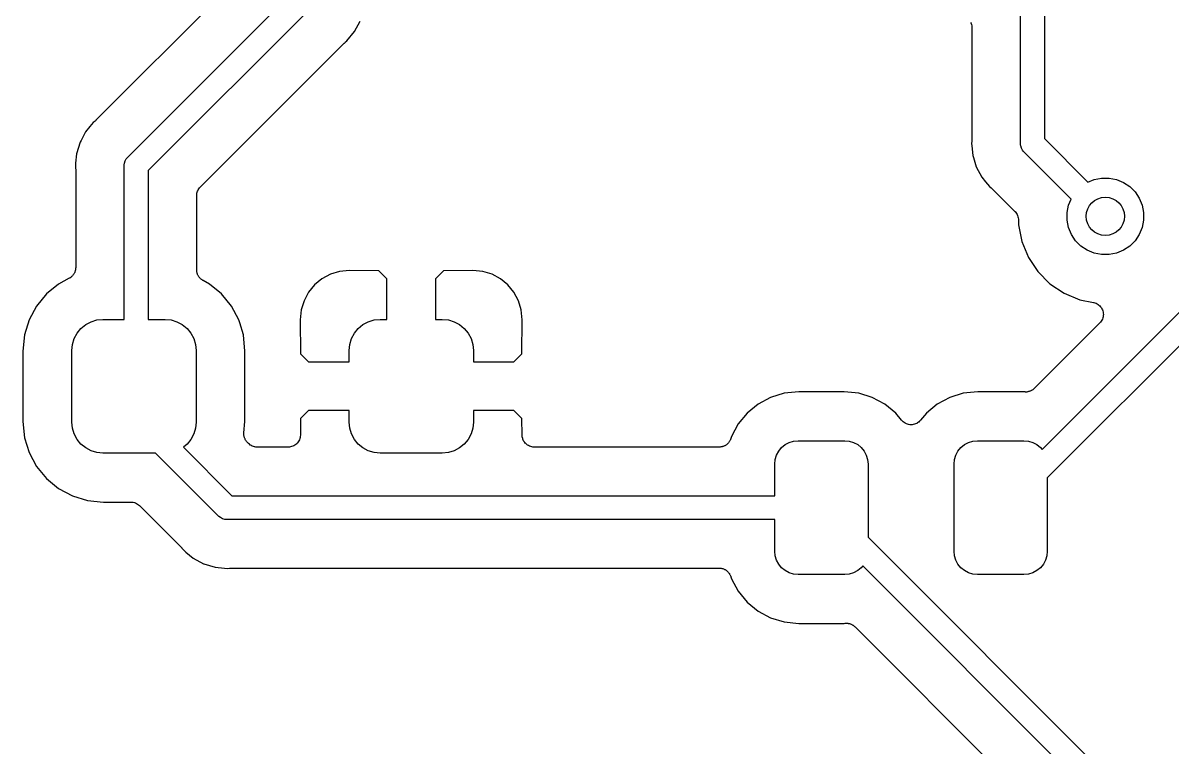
# Model space of a CAD drawing. Extents: x 0.71 to 5.18, y -2.29 to -0.62.
# Drawn here: x 1.2343 to 1.7079, y -1.6986 to -1.4004 of the extents above; entities that cross this region are included whole.
import ezdxf

# ---------------------------------------------------------------- set-up
doc = ezdxf.new("R2010")
doc.units = 0
doc.header["$MEASUREMENT"] = 0
doc.layers.add('BLACK', color=7, linetype='CONTINUOUS')

msp = doc.modelspace()

# ---------------------------------------------------------------- linework, layer by layer
at = {"layer": 'BLACK', "linetype": 'CONTINUOUS'}
for p, q in [((1.32361, -1.38114), (1.26432, -1.44043)), ((1.64508, -1.44976), (1.64508, -1.38591)), ((1.65492, -1.38591), (1.65492, -1.44796)), ((1.2776, -1.45544), (1.34508, -1.38796)), ((1.35331, -1.39365), (1.28583, -1.46113)), ((1.37082, -1.40391), (1.37314, -1.39958)), ((1.62448, -1.40014), (1.6247, -1.40055)), ((1.6247, -1.40055), (1.62471, -1.40057)), ((1.62471, -1.40057), (1.62472, -1.40059)), ((1.62472, -1.40059), (1.62485, -1.40104)), ((1.62485, -1.40104), (1.62498, -1.40148)), ((1.62498, -1.40148), (1.62499, -1.40151)), ((1.62499, -1.40151), (1.62499, -1.40153)), ((1.62499, -1.40153), (1.62503, -1.40199)), ((1.36771, -1.40771), (1.37082, -1.40391)), ((1.62503, -1.40199), (1.62508, -1.40245)), ((1.62508, -1.40245), (1.62508, -1.44853)), ((1.30729, -1.46795), (1.36658, -1.40866)), ((1.36658, -1.40866), (1.36663, -1.40861)), ((1.36663, -1.40861), (1.3668, -1.40848)), ((1.3668, -1.40848), (1.36695, -1.40833)), ((1.36695, -1.40833), (1.36771, -1.40771)), ((1.26184, -1.44304), (1.26008, -1.44518)), ((1.2632, -1.44139), (1.26184, -1.44304)), ((1.26184, -1.44304), (1.26184, -1.44304)), ((1.26396, -1.44076), (1.2632, -1.44139)), ((1.26411, -1.44061), (1.26396, -1.44076)), ((1.26427, -1.44048), (1.26411, -1.44061)), ((1.26432, -1.44043), (1.26427, -1.44048)), ((1.25818, -1.44874), (1.25777, -1.44951)), ((1.26008, -1.44518), (1.25818, -1.44874)), ((1.25818, -1.44874), (1.25818, -1.44874)), ((1.62505, -1.44902), (1.62496, -1.45)), ((1.62508, -1.4486), (1.62505, -1.44881)), ((1.62505, -1.44881), (1.62505, -1.44902)), ((1.62508, -1.44853), (1.62508, -1.4486)), ((1.65492, -1.44796), (1.67287, -1.46591)), ((1.25777, -1.44951), (1.25634, -1.45421)), ((1.62496, -1.45), (1.62505, -1.45098)), ((1.62505, -1.45098), (1.62544, -1.45489)), ((1.64505, -1.45), (1.64508, -1.44976)), ((1.64508, -1.45024), (1.64505, -1.45)), ((1.64512, -1.45063), (1.64508, -1.45024)), ((1.64515, -1.45096), (1.64512, -1.45063)), ((1.64543, -1.45189), (1.64515, -1.45096)), ((1.64589, -1.45275), (1.64543, -1.45189)), ((1.64635, -1.45331), (1.64589, -1.45275)), ((1.6465, -1.4535), (1.64635, -1.45331)), ((1.64669, -1.45365), (1.6465, -1.4535)), ((1.66591, -1.47287), (1.64669, -1.45365)), ((1.25596, -1.45812), (1.25586, -1.45909)), ((1.25634, -1.45421), (1.25596, -1.45811)), ((1.25596, -1.45811), (1.25596, -1.45812)), ((1.27598, -1.45885), (1.27606, -1.45813)), ((1.27606, -1.45813), (1.27634, -1.4572)), ((1.27634, -1.4572), (1.27679, -1.45635)), ((1.27679, -1.45635), (1.27741, -1.4556)), ((1.27741, -1.4556), (1.2776, -1.45544)), ((1.62544, -1.45489), (1.62571, -1.45577)), ((1.62571, -1.45577), (1.62571, -1.45577)), ((1.62571, -1.45577), (1.62686, -1.45958)), ((1.25586, -1.45909), (1.25596, -1.46007)), ((1.25596, -1.46007), (1.25597, -1.46014)), ((1.25597, -1.46014), (1.25596, -1.46035)), ((1.25596, -1.46035), (1.25598, -1.46056)), ((1.25598, -1.46056), (1.25598, -1.50112)), ((1.27596, -1.45909), (1.27598, -1.45885)), ((1.27598, -1.45934), (1.27596, -1.45909)), ((1.27598, -1.45885), (1.27598, -1.45885)), ((1.27598, -1.52244), (1.27598, -1.45934)), ((1.28583, -1.46113), (1.28583, -1.52244)), ((1.62686, -1.45958), (1.62918, -1.46391)), ((1.307, -1.46831), (1.30729, -1.46795)), ((1.62918, -1.46391), (1.63071, -1.46578)), ((1.63071, -1.46578), (1.63229, -1.46771)), ((1.63229, -1.46771), (1.63305, -1.46833)), ((1.67287, -1.46591), (1.67541, -1.46486)), ((1.67541, -1.46486), (1.67845, -1.46425)), ((1.67845, -1.46425), (1.68155, -1.46425)), ((1.68155, -1.46425), (1.68459, -1.46486)), ((1.68459, -1.46486), (1.68746, -1.46604)), ((1.68746, -1.46604), (1.69004, -1.46777)), ((1.69004, -1.46777), (1.69223, -1.46996)), ((1.30583, -1.47142), (1.30588, -1.47096)), ((1.30583, -1.47147), (1.30583, -1.47142)), ((1.30583, -1.47149), (1.30583, -1.47147)), ((1.30583, -1.47147), (1.30583, -1.47147)), ((1.30583, -1.47147), (1.30583, -1.47147)), ((1.30583, -1.50209), (1.30583, -1.47149)), ((1.30588, -1.47096), (1.30593, -1.4705)), ((1.30593, -1.47047), (1.30594, -1.47045)), ((1.30593, -1.4705), (1.30593, -1.47047)), ((1.30594, -1.47045), (1.30608, -1.47001)), ((1.30608, -1.47001), (1.30621, -1.46957)), ((1.30621, -1.46957), (1.30622, -1.46954)), ((1.30622, -1.46954), (1.30623, -1.46952)), ((1.30623, -1.46952), (1.30646, -1.46911)), ((1.30646, -1.46911), (1.30667, -1.46871)), ((1.30667, -1.46871), (1.30669, -1.46869)), ((1.30669, -1.46869), (1.3067, -1.46866)), ((1.3067, -1.46866), (1.307, -1.46831)), ((1.63305, -1.46833), (1.63311, -1.46838)), ((1.63311, -1.46838), (1.63325, -1.46853)), ((1.63325, -1.46853), (1.63342, -1.46866)), ((1.63342, -1.46866), (1.64279, -1.47803)), ((1.69223, -1.46996), (1.69396, -1.47254)), ((1.69396, -1.47254), (1.69514, -1.47541)), ((1.66425, -1.47845), (1.66486, -1.47541)), ((1.66486, -1.47541), (1.66591, -1.47287)), ((1.69514, -1.47541), (1.69575, -1.47845)), ((1.64279, -1.47803), (1.6428, -1.47804)), ((1.6428, -1.47804), (1.6428, -1.47804)), ((1.6428, -1.47804), (1.6428, -1.47804)), ((1.6428, -1.47804), (1.64284, -1.47808)), ((1.64284, -1.47808), (1.64313, -1.47844)), ((1.64313, -1.47844), (1.64342, -1.4788)), ((1.64342, -1.4788), (1.64343, -1.47882)), ((1.64343, -1.47882), (1.64345, -1.47884)), ((1.64345, -1.47884), (1.64366, -1.47926)), ((1.64366, -1.47926), (1.64387, -1.47966)), ((1.64387, -1.47966), (1.64388, -1.47969)), ((1.64388, -1.47969), (1.64389, -1.47971)), ((1.64389, -1.47971), (1.64402, -1.48015)), ((1.64402, -1.48015), (1.64416, -1.4806)), ((1.64416, -1.4806), (1.64416, -1.48062)), ((1.64416, -1.48062), (1.64417, -1.48065)), ((1.64417, -1.48065), (1.64421, -1.48111)), ((1.64421, -1.48111), (1.64425, -1.48157)), ((1.64425, -1.48157), (1.64425, -1.48352)), ((1.66425, -1.48155), (1.66425, -1.47845)), ((1.66486, -1.48459), (1.66425, -1.48155)), ((1.69575, -1.48155), (1.69514, -1.48459)), ((1.69575, -1.47845), (1.69575, -1.48155)), ((1.64425, -1.48352), (1.64563, -1.49043)), ((1.65393, -1.57602), (1.74508, -1.48487)), ((1.66604, -1.48746), (1.66486, -1.48459)), ((1.69514, -1.48459), (1.69396, -1.48746)), ((1.64563, -1.49043), (1.64832, -1.49693)), ((1.75331, -1.49056), (1.6561, -1.58777)), ((1.66777, -1.49004), (1.66604, -1.48746)), ((1.66996, -1.49223), (1.66777, -1.49004)), ((1.69223, -1.49004), (1.69004, -1.49223)), ((1.69396, -1.48746), (1.69223, -1.49004)), ((1.67254, -1.49396), (1.66996, -1.49223)), ((1.67541, -1.49514), (1.67254, -1.49396)), ((1.67845, -1.49575), (1.67541, -1.49514)), ((1.68155, -1.49575), (1.67845, -1.49575)), ((1.68459, -1.49514), (1.68155, -1.49575)), ((1.68746, -1.49396), (1.68459, -1.49514)), ((1.69004, -1.49223), (1.68746, -1.49396)), ((1.25598, -1.50119), (1.25596, -1.50141)), ((1.25598, -1.50112), (1.25598, -1.50119)), ((1.64832, -1.49693), (1.65223, -1.50279)), ((1.25334, -1.50553), (1.24893, -1.50789)), ((1.25353, -1.50541), (1.25334, -1.50553)), ((1.25372, -1.5053), (1.25353, -1.50541)), ((1.25393, -1.50514), (1.25372, -1.5053)), ((1.25415, -1.50499), (1.25393, -1.50514)), ((1.25431, -1.50483), (1.25415, -1.50499)), ((1.25448, -1.50469), (1.25431, -1.50483)), ((1.25465, -1.50449), (1.25448, -1.50469)), ((1.25484, -1.5043), (1.25465, -1.50449)), ((1.25497, -1.50412), (1.25484, -1.5043)), ((1.25511, -1.50395), (1.25497, -1.50412)), ((1.25524, -1.50371), (1.25511, -1.50395)), ((1.25539, -1.50349), (1.25524, -1.50371)), ((1.25547, -1.50328), (1.25539, -1.50349)), ((1.25558, -1.50309), (1.25547, -1.50328)), ((1.25566, -1.50284), (1.25558, -1.50309)), ((1.25576, -1.50259), (1.25566, -1.50284)), ((1.25581, -1.50237), (1.25576, -1.50259)), ((1.25588, -1.50216), (1.25581, -1.50237)), ((1.2559, -1.50189), (1.25588, -1.50216)), ((1.25596, -1.50163), (1.2559, -1.50189)), ((1.25596, -1.50141), (1.25596, -1.50163)), ((1.30585, -1.50231), (1.30583, -1.50209)), ((1.30585, -1.50253), (1.30585, -1.50231)), ((1.3059, -1.50279), (1.30585, -1.50253)), ((1.30592, -1.50306), (1.3059, -1.50279)), ((1.30599, -1.50327), (1.30592, -1.50306)), ((1.30603, -1.50349), (1.30599, -1.50327)), ((1.30613, -1.50374), (1.30603, -1.50349)), ((1.3062, -1.50399), (1.30613, -1.50374)), ((1.30631, -1.50419), (1.3062, -1.50399)), ((1.30639, -1.5044), (1.30631, -1.50419)), ((1.30654, -1.50462), (1.30639, -1.5044)), ((1.30666, -1.50486), (1.30654, -1.50462)), ((1.3068, -1.50503), (1.30666, -1.50486)), ((1.30692, -1.50521), (1.3068, -1.50503)), ((1.30711, -1.5054), (1.30692, -1.50521)), ((1.30728, -1.50561), (1.30711, -1.5054)), ((1.30745, -1.50575), (1.30728, -1.50561)), ((1.3076, -1.50591), (1.30745, -1.50575)), ((1.30782, -1.50606), (1.3076, -1.50591)), ((1.35742, -1.50573), (1.35437, -1.50823)), ((1.36089, -1.50387), (1.35742, -1.50573)), ((1.36466, -1.50273), (1.36089, -1.50387)), ((1.36881, -1.50232), (1.36466, -1.50273)), ((1.38083, -1.50242), (1.36881, -1.50232)), ((1.38417, -1.50576), (1.38083, -1.50242)), ((1.38417, -1.52244), (1.38417, -1.50576)), ((1.40751, -1.50242), (1.40417, -1.50576)), ((1.40417, -1.50576), (1.40417, -1.52244)), ((1.41954, -1.50232), (1.40751, -1.50242)), ((1.42368, -1.50273), (1.41954, -1.50232)), ((1.42745, -1.50387), (1.42368, -1.50273)), ((1.43093, -1.50573), (1.42745, -1.50387)), ((1.43397, -1.50823), (1.43093, -1.50573)), ((1.65223, -1.50279), (1.65721, -1.50777)), ((1.24893, -1.50789), (1.24395, -1.51198)), ((1.30803, -1.50623), (1.30782, -1.50606)), ((1.30823, -1.50634), (1.30803, -1.50623)), ((1.30841, -1.50646), (1.30823, -1.50634)), ((1.30847, -1.5065), (1.30841, -1.50646)), ((1.31107, -1.50789), (1.30847, -1.5065)), ((1.31605, -1.51198), (1.31107, -1.50789)), ((1.35437, -1.50823), (1.35187, -1.51128)), ((1.43647, -1.51128), (1.43397, -1.50823)), ((1.65721, -1.50777), (1.66307, -1.51168)), ((1.24395, -1.51198), (1.23986, -1.51696)), ((1.32014, -1.51696), (1.31605, -1.51198)), ((1.35002, -1.51475), (1.34887, -1.51852)), ((1.35187, -1.51128), (1.35002, -1.51475)), ((1.43833, -1.51475), (1.43647, -1.51128)), ((1.43947, -1.51852), (1.43833, -1.51475)), ((1.66307, -1.51168), (1.66957, -1.51437)), ((1.66957, -1.51437), (1.67518, -1.51549)), ((1.23986, -1.51696), (1.23682, -1.52265)), ((1.32318, -1.52265), (1.32014, -1.51696)), ((1.34887, -1.51852), (1.34846, -1.52267)), ((1.43988, -1.52267), (1.43947, -1.51852)), ((1.67518, -1.51549), (1.67522, -1.5155)), ((1.67522, -1.5155), (1.67522, -1.5155)), ((1.67522, -1.5155), (1.67522, -1.5155)), ((1.67522, -1.5155), (1.67525, -1.5155)), ((1.67525, -1.5155), (1.6757, -1.51565)), ((1.6757, -1.51565), (1.67616, -1.51579)), ((1.67616, -1.51579), (1.67616, -1.5158)), ((1.67616, -1.5158), (1.67618, -1.5158)), ((1.67618, -1.5158), (1.67659, -1.51603)), ((1.67659, -1.51603), (1.67701, -1.51626)), ((1.67701, -1.51626), (1.67702, -1.51626)), ((1.67702, -1.51626), (1.67703, -1.51627)), ((1.67703, -1.51627), (1.6774, -1.51658)), ((1.6774, -1.51658), (1.67776, -1.51688)), ((1.67776, -1.51688), (1.67777, -1.51689)), ((1.67777, -1.51689), (1.67778, -1.5169)), ((1.67778, -1.5169), (1.67807, -1.51726)), ((1.67807, -1.51726), (1.67838, -1.51764)), ((1.67838, -1.51764), (1.67838, -1.51765)), ((1.67838, -1.51765), (1.67839, -1.51766)), ((1.67839, -1.51766), (1.67861, -1.51808)), ((1.67861, -1.51808), (1.67883, -1.5185)), ((1.67883, -1.5185), (1.67883, -1.51851)), ((1.67883, -1.51851), (1.67884, -1.51852)), ((1.67884, -1.51852), (1.67897, -1.51899)), ((1.67897, -1.51899), (1.67911, -1.51944)), ((1.67911, -1.51944), (1.67911, -1.51945)), ((1.67911, -1.51945), (1.67911, -1.51946)), ((1.67911, -1.51946), (1.67916, -1.51993)), ((1.67916, -1.51993), (1.6792, -1.52041)), ((1.23682, -1.52265), (1.23494, -1.52882)), ((1.25816, -1.52619), (1.2601, -1.5246)), ((1.2601, -1.5246), (1.26231, -1.52341)), ((1.26231, -1.52341), (1.26471, -1.52269)), ((1.26471, -1.52269), (1.2672, -1.52244)), ((1.2672, -1.52244), (1.27598, -1.52244)), ((1.28583, -1.52244), (1.2928, -1.52244)), ((1.2928, -1.52244), (1.29529, -1.52269)), ((1.29529, -1.52269), (1.29769, -1.52341)), ((1.29769, -1.52341), (1.2999, -1.5246)), ((1.2999, -1.5246), (1.30184, -1.52619)), ((1.32356, -1.52389), (1.32318, -1.52265)), ((1.32506, -1.52882), (1.32356, -1.52389)), ((1.32356, -1.52389), (1.32356, -1.52389)), ((1.34846, -1.52267), (1.34857, -1.53666)), ((1.37233, -1.52619), (1.37427, -1.5246)), ((1.37427, -1.5246), (1.37648, -1.52341)), ((1.37648, -1.52341), (1.37888, -1.52269)), ((1.37888, -1.52269), (1.38138, -1.52244)), ((1.38138, -1.52244), (1.38417, -1.52244)), ((1.40417, -1.52244), (1.40697, -1.52244)), ((1.40697, -1.52244), (1.40946, -1.52269)), ((1.40946, -1.52269), (1.41187, -1.52341)), ((1.41187, -1.52341), (1.41408, -1.5246)), ((1.41408, -1.5246), (1.41602, -1.52619)), ((1.43978, -1.53666), (1.43988, -1.52267)), ((1.67774, -1.52393), (1.65074, -1.55092)), ((1.67804, -1.52356), (1.67774, -1.52393)), ((1.67834, -1.52319), (1.67804, -1.52356)), ((1.67835, -1.52318), (1.67834, -1.52319)), ((1.67836, -1.52317), (1.67835, -1.52318)), ((1.67858, -1.52276), (1.67836, -1.52317)), ((1.67881, -1.52233), (1.67858, -1.52276)), ((1.67882, -1.52231), (1.67881, -1.52232)), ((1.67881, -1.52232), (1.67881, -1.52233)), ((1.67896, -1.52186), (1.67882, -1.52231)), ((1.6791, -1.5214), (1.67896, -1.52186)), ((1.67915, -1.5209), (1.6791, -1.52138)), ((1.6791, -1.52138), (1.6791, -1.52139)), ((1.6791, -1.52139), (1.6791, -1.5214)), ((1.6792, -1.52043), (1.67915, -1.5209)), ((1.6792, -1.52041), (1.6792, -1.52042)), ((1.6792, -1.52042), (1.6792, -1.52043)), ((1.23494, -1.52882), (1.23429, -1.53548)), ((1.25538, -1.53034), (1.25657, -1.52813)), ((1.25657, -1.52813), (1.25816, -1.52619)), ((1.30184, -1.52619), (1.30343, -1.52813)), ((1.30343, -1.52813), (1.30462, -1.53034)), ((1.32571, -1.53548), (1.32506, -1.52882)), ((1.36956, -1.53034), (1.37074, -1.52813)), ((1.37074, -1.52813), (1.37233, -1.52619)), ((1.41602, -1.52619), (1.41761, -1.52813)), ((1.41761, -1.52813), (1.41879, -1.53034)), ((1.25441, -1.53524), (1.25466, -1.53274)), ((1.25466, -1.53274), (1.25538, -1.53034)), ((1.30462, -1.53034), (1.30534, -1.53274)), ((1.30534, -1.53274), (1.30559, -1.53524)), ((1.36858, -1.53524), (1.36883, -1.53274)), ((1.36883, -1.53274), (1.36956, -1.53034)), ((1.41879, -1.53034), (1.41952, -1.53274)), ((1.41952, -1.53274), (1.41976, -1.53524)), ((1.23429, -1.53548), (1.23429, -1.56452)), ((1.25441, -1.56476), (1.25441, -1.53524)), ((1.30559, -1.53524), (1.30559, -1.56476)), ((1.32571, -1.56452), (1.32571, -1.53548)), ((1.34857, -1.53666), (1.3519, -1.54)), ((1.36858, -1.54), (1.36858, -1.53524)), ((1.41976, -1.53524), (1.41976, -1.54)), ((1.43644, -1.54), (1.43978, -1.53666)), ((1.3519, -1.54), (1.36858, -1.54)), ((1.41976, -1.54), (1.43644, -1.54)), ((1.5477, -1.55291), (1.54213, -1.5546)), ((1.55374, -1.55232), (1.5477, -1.55291)), ((1.57244, -1.55232), (1.55374, -1.55232)), ((1.57848, -1.55291), (1.57244, -1.55232)), ((1.58405, -1.5546), (1.57848, -1.55291)), ((1.62152, -1.55291), (1.61595, -1.5546)), ((1.62756, -1.55232), (1.62152, -1.55291)), ((1.64626, -1.55232), (1.62756, -1.55232)), ((1.64672, -1.55236), (1.64626, -1.55232)), ((1.64694, -1.55236), (1.64672, -1.55236)), ((1.64715, -1.55239), (1.64694, -1.55236)), ((1.64742, -1.55237), (1.64715, -1.55239)), ((1.64769, -1.55237), (1.64742, -1.55237)), ((1.64791, -1.55232), (1.64769, -1.55237)), ((1.64813, -1.5523), (1.64791, -1.55232)), ((1.64838, -1.55223), (1.64813, -1.5523)), ((1.64865, -1.55218), (1.64838, -1.55223)), ((1.64885, -1.55209), (1.64865, -1.55218)), ((1.64906, -1.55203), (1.64885, -1.55209)), ((1.6493, -1.55191), (1.64906, -1.55203)), ((1.64955, -1.5518), (1.6493, -1.55191)), ((1.64973, -1.55168), (1.64955, -1.5518)), ((1.64993, -1.55158), (1.64973, -1.55168)), ((1.65014, -1.55141), (1.64993, -1.55158)), ((1.65036, -1.55126), (1.65014, -1.55141)), ((1.65052, -1.55111), (1.65036, -1.55126)), ((1.65069, -1.55097), (1.65052, -1.55111)), ((1.65074, -1.55092), (1.65069, -1.55097)), ((1.537, -1.55735), (1.5325, -1.56104)), ((1.54213, -1.5546), (1.537, -1.55735)), ((1.58918, -1.55735), (1.58405, -1.5546)), ((1.59368, -1.56104), (1.58918, -1.55735)), ((1.61082, -1.55735), (1.60632, -1.56104)), ((1.61595, -1.5546), (1.61082, -1.55735)), ((1.3519, -1.56), (1.34857, -1.56334)), ((1.36858, -1.56), (1.3519, -1.56)), ((1.36858, -1.56476), (1.36858, -1.56)), ((1.43644, -1.56), (1.41976, -1.56)), ((1.41976, -1.56), (1.41976, -1.56476)), ((1.43978, -1.56334), (1.43644, -1.56)), ((1.5325, -1.56104), (1.52881, -1.56554)), ((1.59613, -1.56403), (1.59368, -1.56104)), ((1.60632, -1.56104), (1.60387, -1.56403)), ((1.23429, -1.56452), (1.23494, -1.57118)), ((1.25466, -1.56726), (1.25441, -1.56476)), ((1.25538, -1.56966), (1.25466, -1.56726)), ((1.30534, -1.56726), (1.30462, -1.56966)), ((1.30559, -1.56476), (1.30534, -1.56726)), ((1.32526, -1.56912), (1.32571, -1.56452)), ((1.34857, -1.56334), (1.34852, -1.57012)), ((1.36883, -1.56726), (1.36858, -1.56476)), ((1.36956, -1.56966), (1.36883, -1.56726)), ((1.41952, -1.56726), (1.41879, -1.56966)), ((1.41976, -1.56476), (1.41952, -1.56726)), ((1.43983, -1.57012), (1.43978, -1.56334)), ((1.52881, -1.56554), (1.52606, -1.57067)), ((1.59647, -1.56436), (1.59613, -1.56403)), ((1.5968, -1.5647), (1.59647, -1.56436)), ((1.59681, -1.56471), (1.5968, -1.5647)), ((1.59682, -1.56472), (1.59681, -1.56471)), ((1.59722, -1.56498), (1.59682, -1.56472)), ((1.59761, -1.56525), (1.59722, -1.56498)), ((1.59762, -1.56525), (1.59761, -1.56525)), ((1.59764, -1.56526), (1.59762, -1.56525)), ((1.59807, -1.56544), (1.59764, -1.56526)), ((1.59851, -1.56563), (1.59807, -1.56544)), ((1.59852, -1.56563), (1.59851, -1.56563)), ((1.59854, -1.56564), (1.59852, -1.56563)), ((1.599, -1.56573), (1.59854, -1.56564)), ((1.59946, -1.56583), (1.599, -1.56573)), ((1.59948, -1.56583), (1.59946, -1.56583)), ((1.59949, -1.56583), (1.59948, -1.56583)), ((1.59996, -1.56583), (1.59949, -1.56583)), ((1.60044, -1.56584), (1.59996, -1.56583)), ((1.60045, -1.56583), (1.60044, -1.56584)), ((1.60047, -1.56583), (1.60045, -1.56583)), ((1.60093, -1.56574), (1.60047, -1.56583)), ((1.6014, -1.56566), (1.60093, -1.56574)), ((1.60141, -1.56565), (1.6014, -1.56566)), ((1.60143, -1.56565), (1.60141, -1.56565)), ((1.60187, -1.56547), (1.60143, -1.56565)), ((1.6023, -1.56529), (1.60187, -1.56547)), ((1.60232, -1.56529), (1.6023, -1.56529)), ((1.60233, -1.56528), (1.60232, -1.56529)), ((1.60272, -1.56502), (1.60233, -1.56528)), ((1.60312, -1.56476), (1.60272, -1.56502)), ((1.60313, -1.56475), (1.60312, -1.56476)), ((1.60314, -1.56474), (1.60313, -1.56475)), ((1.60348, -1.56441), (1.60314, -1.56474)), ((1.60382, -1.56408), (1.60348, -1.56441)), ((1.60384, -1.56406), (1.60382, -1.56408)), ((1.60387, -1.56403), (1.60384, -1.56406)), ((1.60384, -1.56406), (1.60384, -1.56406)), ((1.60384, -1.56406), (1.60384, -1.56406)), ((1.23494, -1.57118), (1.23682, -1.57735)), ((1.25657, -1.57187), (1.25538, -1.56966)), ((1.25816, -1.57381), (1.25657, -1.57187)), ((1.30343, -1.57187), (1.30184, -1.57381)), ((1.30462, -1.56966), (1.30343, -1.57187)), ((1.32523, -1.56956), (1.32526, -1.56934)), ((1.32526, -1.56983), (1.32523, -1.56956)), ((1.32526, -1.56934), (1.32526, -1.56912)), ((1.32526, -1.5701), (1.32526, -1.56983)), ((1.3253, -1.57031), (1.32526, -1.5701)), ((1.32532, -1.57053), (1.3253, -1.57031)), ((1.32539, -1.57079), (1.32532, -1.57053)), ((1.32545, -1.57105), (1.32539, -1.57079)), ((1.32553, -1.57126), (1.32545, -1.57105)), ((1.32559, -1.57147), (1.32553, -1.57126)), ((1.32572, -1.57171), (1.32559, -1.57147)), ((1.32582, -1.57196), (1.32572, -1.57171)), ((1.32594, -1.57214), (1.32582, -1.57196)), ((1.32604, -1.57234), (1.32594, -1.57214)), ((1.3481, -1.57208), (1.34788, -1.57248)), ((1.34811, -1.57205), (1.3481, -1.57208)), ((1.34813, -1.57202), (1.34811, -1.57205)), ((1.34826, -1.57158), (1.34813, -1.57202)), ((1.3484, -1.57115), (1.34826, -1.57158)), ((1.34842, -1.57108), (1.3484, -1.57112)), ((1.3484, -1.57112), (1.3484, -1.57115)), ((1.34846, -1.57064), (1.34842, -1.57108)), ((1.34852, -1.57019), (1.34846, -1.57064)), ((1.34852, -1.57012), (1.34852, -1.57019)), ((1.37074, -1.57187), (1.36956, -1.56966)), ((1.37233, -1.57381), (1.37074, -1.57187)), ((1.41761, -1.57187), (1.41602, -1.57381)), ((1.41879, -1.56966), (1.41761, -1.57187)), ((1.43988, -1.57057), (1.43983, -1.57012)), ((1.43992, -1.57102), (1.43988, -1.57057)), ((1.43993, -1.57105), (1.43992, -1.57102)), ((1.43993, -1.57109), (1.43993, -1.57105)), ((1.44007, -1.57152), (1.43993, -1.57109)), ((1.44019, -1.57195), (1.44007, -1.57152)), ((1.44021, -1.57198), (1.44019, -1.57195)), ((1.44022, -1.57202), (1.44021, -1.57198)), ((1.44044, -1.57242), (1.44022, -1.57202)), ((1.5255, -1.57225), (1.5254, -1.57249)), ((1.52563, -1.57202), (1.5255, -1.57225)), ((1.52569, -1.5718), (1.52563, -1.57202)), ((1.52578, -1.5716), (1.52569, -1.5718)), ((1.5258, -1.57153), (1.52578, -1.5716)), ((1.52606, -1.57067), (1.5258, -1.57153)), ((1.2601, -1.5754), (1.25816, -1.57381)), ((1.26231, -1.57659), (1.2601, -1.5754)), ((1.26471, -1.57731), (1.26231, -1.57659)), ((1.30184, -1.57381), (1.30032, -1.57506)), ((1.30032, -1.57506), (1.32035, -1.59508)), ((1.32621, -1.57255), (1.32604, -1.57234)), ((1.32636, -1.57277), (1.32621, -1.57255)), ((1.32651, -1.57293), (1.32636, -1.57277)), ((1.32665, -1.5731), (1.32651, -1.57293)), ((1.3267, -1.57315), (1.32665, -1.5731)), ((1.32717, -1.57361), (1.3267, -1.57315)), ((1.32752, -1.57391), (1.32717, -1.57361)), ((1.32788, -1.5742), (1.32752, -1.57391)), ((1.3279, -1.57422), (1.32788, -1.5742)), ((1.32792, -1.57423), (1.3279, -1.57422)), ((1.32833, -1.57445), (1.32792, -1.57423)), ((1.32873, -1.57467), (1.32833, -1.57445)), ((1.32876, -1.57468), (1.32873, -1.57467)), ((1.32878, -1.57469), (1.32876, -1.57468)), ((1.32922, -1.57483), (1.32878, -1.57469)), ((1.32966, -1.57497), (1.32922, -1.57483)), ((1.32969, -1.57497), (1.32966, -1.57497)), ((1.32971, -1.57498), (1.32969, -1.57497)), ((1.33017, -1.57503), (1.32971, -1.57498)), ((1.33063, -1.57508), (1.33017, -1.57503)), ((1.33068, -1.57508), (1.33063, -1.57508)), ((1.3307, -1.57508), (1.33068, -1.57508)), ((1.33068, -1.57508), (1.33068, -1.57508)), ((1.33068, -1.57508), (1.33068, -1.57508)), ((1.34352, -1.57508), (1.3307, -1.57508)), ((1.34397, -1.57503), (1.34352, -1.57508)), ((1.34442, -1.575), (1.34397, -1.57503)), ((1.34445, -1.57499), (1.34442, -1.575)), ((1.34449, -1.57498), (1.34445, -1.57499)), ((1.34492, -1.57485), (1.34449, -1.57498)), ((1.34536, -1.57473), (1.34492, -1.57485)), ((1.34539, -1.57471), (1.34536, -1.57473)), ((1.34542, -1.5747), (1.34539, -1.57471)), ((1.34582, -1.57449), (1.34542, -1.5747)), ((1.34622, -1.57428), (1.34582, -1.57449)), ((1.34625, -1.57426), (1.34622, -1.57428)), ((1.34628, -1.57424), (1.34625, -1.57426)), ((1.34663, -1.57396), (1.34628, -1.57424)), ((1.34699, -1.57368), (1.34663, -1.57396)), ((1.34701, -1.57365), (1.34699, -1.57368)), ((1.34704, -1.57363), (1.34701, -1.57365)), ((1.34733, -1.57328), (1.34704, -1.57363)), ((1.34762, -1.57293), (1.34733, -1.57328)), ((1.34764, -1.5729), (1.34762, -1.57293)), ((1.34766, -1.57287), (1.34764, -1.5729)), ((1.34788, -1.57248), (1.34766, -1.57287)), ((1.37427, -1.5754), (1.37233, -1.57381)), ((1.37648, -1.57659), (1.37427, -1.5754)), ((1.37888, -1.57731), (1.37648, -1.57659)), ((1.41187, -1.57659), (1.40946, -1.57731)), ((1.41408, -1.5754), (1.41187, -1.57659)), ((1.41602, -1.57381), (1.41408, -1.5754)), ((1.44065, -1.57282), (1.44044, -1.57242)), ((1.44067, -1.57284), (1.44065, -1.57282)), ((1.44069, -1.57288), (1.44067, -1.57284)), ((1.44097, -1.57322), (1.44069, -1.57288)), ((1.44126, -1.57358), (1.44097, -1.57322)), ((1.44128, -1.5736), (1.44126, -1.57358)), ((1.44131, -1.57363), (1.44128, -1.5736)), ((1.44166, -1.57391), (1.44131, -1.57363)), ((1.442, -1.5742), (1.44166, -1.57391)), ((1.44204, -1.57422), (1.442, -1.5742)), ((1.44206, -1.57424), (1.44204, -1.57422)), ((1.44246, -1.57446), (1.44206, -1.57424)), ((1.44286, -1.57467), (1.44246, -1.57446)), ((1.44289, -1.57469), (1.44286, -1.57467)), ((1.44293, -1.5747), (1.44289, -1.57469)), ((1.44336, -1.57483), (1.44293, -1.5747)), ((1.44379, -1.57497), (1.44336, -1.57483)), ((1.44383, -1.57497), (1.44379, -1.57497)), ((1.44386, -1.57498), (1.44383, -1.57497)), ((1.44431, -1.57503), (1.44386, -1.57498)), ((1.44476, -1.57508), (1.44431, -1.57503)), ((1.44483, -1.57508), (1.44476, -1.57508)), ((1.52102, -1.57508), (1.44483, -1.57508)), ((1.52124, -1.57506), (1.52102, -1.57508)), ((1.52146, -1.57506), (1.52124, -1.57506)), ((1.52172, -1.57501), (1.52146, -1.57506)), ((1.52199, -1.57498), (1.52172, -1.57501)), ((1.5222, -1.57492), (1.52199, -1.57498)), ((1.52242, -1.57488), (1.5222, -1.57492)), ((1.52267, -1.57478), (1.52242, -1.57488)), ((1.52292, -1.5747), (1.52267, -1.57478)), ((1.52312, -1.5746), (1.52292, -1.5747)), ((1.52333, -1.57451), (1.52312, -1.5746)), ((1.52355, -1.57437), (1.52333, -1.57451)), ((1.52378, -1.57424), (1.52355, -1.57437)), ((1.52396, -1.5741), (1.52378, -1.57424)), ((1.52414, -1.57398), (1.52396, -1.5741)), ((1.52433, -1.57379), (1.52414, -1.57398)), ((1.52454, -1.57363), (1.52433, -1.57379)), ((1.52468, -1.57345), (1.52454, -1.57363)), ((1.52484, -1.5733), (1.52468, -1.57345)), ((1.52499, -1.57308), (1.52484, -1.5733)), ((1.52516, -1.57287), (1.52499, -1.57308)), ((1.52527, -1.57268), (1.52516, -1.57287)), ((1.5254, -1.57249), (1.52527, -1.57268)), ((1.54463, -1.57837), (1.54551, -1.57671)), ((1.54551, -1.57671), (1.54671, -1.57525)), ((1.54671, -1.57525), (1.54816, -1.57406)), ((1.54816, -1.57406), (1.54982, -1.57317)), ((1.54982, -1.57317), (1.55162, -1.57263)), ((1.55162, -1.57263), (1.55349, -1.57244)), ((1.55349, -1.57244), (1.57269, -1.57244)), ((1.57269, -1.57244), (1.57456, -1.57263)), ((1.57456, -1.57263), (1.57636, -1.57317)), ((1.57636, -1.57317), (1.57802, -1.57406)), ((1.57802, -1.57406), (1.57947, -1.57525)), ((1.57947, -1.57525), (1.58067, -1.57671)), ((1.58067, -1.57671), (1.58155, -1.57837)), ((1.61845, -1.57837), (1.61933, -1.57671)), ((1.61933, -1.57671), (1.62053, -1.57525)), ((1.62053, -1.57525), (1.62198, -1.57406)), ((1.62198, -1.57406), (1.62364, -1.57317)), ((1.62364, -1.57317), (1.62544, -1.57263)), ((1.62544, -1.57263), (1.62731, -1.57244)), ((1.62731, -1.57244), (1.64651, -1.57244)), ((1.64651, -1.57244), (1.64838, -1.57263)), ((1.64838, -1.57263), (1.65018, -1.57317)), ((1.65018, -1.57317), (1.65184, -1.57406)), ((1.65184, -1.57406), (1.65329, -1.57525)), ((1.65329, -1.57525), (1.65393, -1.57602)), ((1.23682, -1.57735), (1.23986, -1.58304)), ((1.2672, -1.57756), (1.26471, -1.57731)), ((1.28891, -1.57756), (1.2672, -1.57756)), ((1.31466, -1.60331), (1.28891, -1.57756)), ((1.38138, -1.57756), (1.37888, -1.57731)), ((1.40697, -1.57756), (1.38138, -1.57756)), ((1.40946, -1.57731), (1.40697, -1.57756)), ((1.5439, -1.58204), (1.54408, -1.58017)), ((1.54408, -1.58017), (1.54463, -1.57837)), ((1.58155, -1.57837), (1.5821, -1.58017)), ((1.5821, -1.58017), (1.58228, -1.58204)), ((1.61772, -1.58204), (1.6179, -1.58017)), ((1.6179, -1.58017), (1.61845, -1.57837)), ((1.23986, -1.58304), (1.24395, -1.58802)), ((1.5439, -1.59508), (1.5439, -1.58204)), ((1.58228, -1.58204), (1.58228, -1.61223)), ((1.61772, -1.61796), (1.61772, -1.58204)), ((1.24395, -1.58802), (1.24893, -1.59211)), ((1.6561, -1.58777), (1.6561, -1.61796)), ((1.24893, -1.59211), (1.25462, -1.59515)), ((1.25462, -1.59515), (1.26079, -1.59702)), ((1.32035, -1.59508), (1.5439, -1.59508)), ((1.26079, -1.59702), (1.26745, -1.59768)), ((1.26745, -1.59768), (1.27867, -1.59768)), ((1.27867, -1.59768), (1.27869, -1.59768)), ((1.27869, -1.59768), (1.27869, -1.59768)), ((1.27869, -1.59768), (1.27869, -1.59768)), ((1.27869, -1.59768), (1.27874, -1.59768)), ((1.27874, -1.59768), (1.2792, -1.59773)), ((1.2792, -1.59773), (1.27966, -1.59778)), ((1.27966, -1.59778), (1.27969, -1.59779)), ((1.27969, -1.59779), (1.27971, -1.59779)), ((1.27971, -1.59779), (1.28015, -1.59793)), ((1.28015, -1.59793), (1.28059, -1.59806)), ((1.28059, -1.59806), (1.28062, -1.59808)), ((1.28062, -1.59808), (1.28064, -1.59808)), ((1.28064, -1.59808), (1.28105, -1.59831)), ((1.28105, -1.59831), (1.28145, -1.59853)), ((1.28145, -1.59853), (1.28147, -1.59854)), ((1.28147, -1.59854), (1.2815, -1.59855)), ((1.2815, -1.59855), (1.28185, -1.59885)), ((1.28185, -1.59885), (1.28221, -1.59914)), ((1.28221, -1.59914), (1.29965, -1.61658)), ((1.31481, -1.6035), (1.31466, -1.60331)), ((1.315, -1.60365), (1.31481, -1.6035)), ((1.31556, -1.60411), (1.315, -1.60365)), ((1.3164, -1.60456), (1.31556, -1.60411)), ((1.31641, -1.60457), (1.3164, -1.60456)), ((1.31734, -1.60485), (1.31641, -1.60457)), ((1.31807, -1.60492), (1.31734, -1.60485)), ((1.31831, -1.60495), (1.31807, -1.60492)), ((1.31807, -1.60492), (1.31807, -1.60492)), ((1.31855, -1.60492), (1.31831, -1.60495)), ((1.5439, -1.60492), (1.31855, -1.60492)), ((1.5439, -1.61796), (1.5439, -1.60492)), ((1.58228, -1.61223), (1.81513, -1.84508)), ((1.29965, -1.61658), (1.29969, -1.61663)), ((1.29969, -1.61663), (1.29983, -1.6168)), ((1.29983, -1.6168), (1.29998, -1.61695)), ((1.29998, -1.61695), (1.3006, -1.61771)), ((1.3006, -1.61771), (1.30136, -1.61833)), ((1.30136, -1.61833), (1.30439, -1.62082)), ((1.54408, -1.61983), (1.5439, -1.61796)), ((1.6179, -1.61983), (1.61772, -1.61796)), ((1.6561, -1.61796), (1.65592, -1.61983)), ((1.30439, -1.62082), (1.30865, -1.6231)), ((1.30865, -1.6231), (1.30866, -1.6231)), ((1.30866, -1.6231), (1.30872, -1.62314)), ((1.30872, -1.62314), (1.31342, -1.62456)), ((1.54463, -1.62163), (1.54408, -1.61983)), ((1.54551, -1.62329), (1.54463, -1.62163)), ((1.54671, -1.62475), (1.54551, -1.62329)), ((1.58011, -1.62398), (1.57947, -1.62475)), ((1.80944, -1.85331), (1.58011, -1.62398)), ((1.61845, -1.62163), (1.6179, -1.61983)), ((1.61933, -1.62329), (1.61845, -1.62163)), ((1.62053, -1.62475), (1.61933, -1.62329)), ((1.65449, -1.62329), (1.65329, -1.62475)), ((1.65537, -1.62163), (1.65449, -1.62329)), ((1.65592, -1.61983), (1.65537, -1.62163)), ((1.31342, -1.62456), (1.31733, -1.62495)), ((1.31733, -1.62495), (1.31733, -1.62495)), ((1.31733, -1.62495), (1.31831, -1.62504)), ((1.31831, -1.62504), (1.31929, -1.62495)), ((1.31929, -1.62495), (1.31936, -1.62494)), ((1.31936, -1.62494), (1.31957, -1.62494)), ((1.31957, -1.62494), (1.31978, -1.62492)), ((1.31978, -1.62492), (1.52102, -1.62492)), ((1.52102, -1.62492), (1.52109, -1.62492)), ((1.52109, -1.62492), (1.52131, -1.62495)), ((1.52131, -1.62495), (1.52153, -1.62495)), ((1.52153, -1.62495), (1.52179, -1.625)), ((1.52179, -1.625), (1.52206, -1.62503)), ((1.52206, -1.62503), (1.52227, -1.6251)), ((1.52227, -1.6251), (1.52249, -1.62514)), ((1.52249, -1.62514), (1.52273, -1.62525)), ((1.52273, -1.62525), (1.52299, -1.62533)), ((1.52299, -1.62533), (1.52318, -1.62543)), ((1.52318, -1.62543), (1.52339, -1.62552)), ((1.52339, -1.62552), (1.52361, -1.62567)), ((1.52361, -1.62567), (1.52384, -1.6258)), ((1.52384, -1.6258), (1.52401, -1.62594)), ((1.52401, -1.62594), (1.5242, -1.62606)), ((1.5242, -1.62606), (1.52439, -1.62625)), ((1.52439, -1.62625), (1.52459, -1.62642)), ((1.52459, -1.62642), (1.52473, -1.6266)), ((1.52473, -1.6266), (1.52489, -1.62676)), ((1.52489, -1.62676), (1.52503, -1.62698)), ((1.52503, -1.62698), (1.5252, -1.62718)), ((1.5252, -1.62718), (1.5253, -1.62738)), ((1.5253, -1.62738), (1.52543, -1.62757)), ((1.52543, -1.62757), (1.52553, -1.62781)), ((1.52553, -1.62781), (1.52565, -1.62805)), ((1.52565, -1.62805), (1.52572, -1.62826)), ((1.52572, -1.62826), (1.5258, -1.62847)), ((1.5258, -1.62847), (1.52606, -1.62933)), ((1.54816, -1.62594), (1.54671, -1.62475)), ((1.54982, -1.62683), (1.54816, -1.62594)), ((1.55162, -1.62737), (1.54982, -1.62683)), ((1.55349, -1.62756), (1.55162, -1.62737)), ((1.57269, -1.62756), (1.55349, -1.62756)), ((1.57456, -1.62737), (1.57269, -1.62756)), ((1.57636, -1.62683), (1.57456, -1.62737)), ((1.57802, -1.62594), (1.57636, -1.62683)), ((1.57947, -1.62475), (1.57802, -1.62594)), ((1.62198, -1.62594), (1.62053, -1.62475)), ((1.62364, -1.62683), (1.62198, -1.62594)), ((1.62544, -1.62737), (1.62364, -1.62683)), ((1.62731, -1.62756), (1.62544, -1.62737)), ((1.64651, -1.62756), (1.62731, -1.62756)), ((1.64838, -1.62737), (1.64651, -1.62756)), ((1.65018, -1.62683), (1.64838, -1.62737)), ((1.65184, -1.62594), (1.65018, -1.62683)), ((1.65329, -1.62475), (1.65184, -1.62594)), ((1.52606, -1.62933), (1.52881, -1.63446)), ((1.52881, -1.63446), (1.5325, -1.63896)), ((1.5325, -1.63896), (1.537, -1.64265)), ((1.537, -1.64265), (1.54213, -1.6454)), ((1.54213, -1.6454), (1.5477, -1.64709)), ((1.5477, -1.64709), (1.55374, -1.64768)), ((1.55374, -1.64768), (1.57244, -1.64768)), ((1.57244, -1.64768), (1.5729, -1.64764)), ((1.5729, -1.64764), (1.57297, -1.64763)), ((1.57297, -1.64763), (1.57319, -1.64763)), ((1.57319, -1.64763), (1.5734, -1.64761)), ((1.5734, -1.64761), (1.57367, -1.64764)), ((1.57367, -1.64764), (1.57394, -1.64764)), ((1.57394, -1.64764), (1.57416, -1.64769)), ((1.57416, -1.64769), (1.57437, -1.64771)), ((1.57437, -1.64771), (1.57463, -1.64779)), ((1.57463, -1.64779), (1.5749, -1.64784)), ((1.5749, -1.64784), (1.5751, -1.64793)), ((1.5751, -1.64793), (1.57531, -1.648)), ((1.57531, -1.648), (1.57555, -1.64812)), ((1.57555, -1.64812), (1.57579, -1.64823)), ((1.57579, -1.64823), (1.57597, -1.64835)), ((1.57597, -1.64835), (1.57617, -1.64846)), ((1.57617, -1.64846), (1.57638, -1.64863)), ((1.57638, -1.64863), (1.5766, -1.64878)), ((1.5766, -1.64878), (1.57675, -1.64894)), ((1.57675, -1.64894), (1.57692, -1.64908)), ((1.57692, -1.64908), (1.66432, -1.73648))]:
    msp.add_line(p, q, dxfattribs=at)
at = {"layer": 'BLACK'}
msp.add_circle((1.68, -1.48), 0.007874, dxfattribs=at)

doc.saveas('drawing.dxf')
